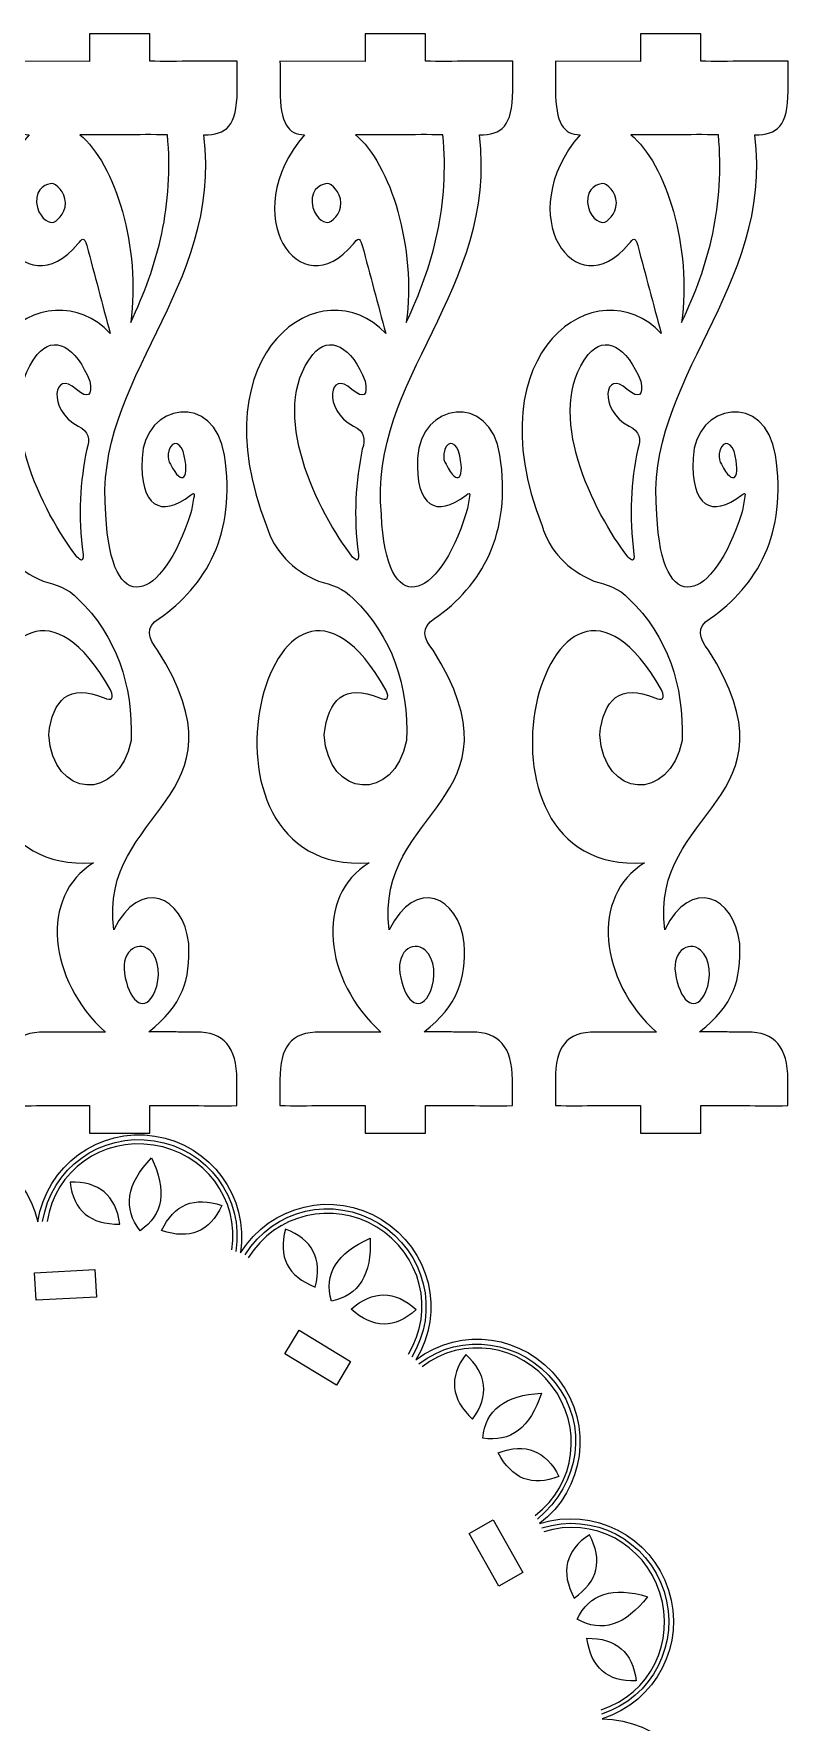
# Model space of a CAD drawing. Header units: millimetres. Extents: x -392 to 198, y -394 to 268.
# Drawn here: x 114.2 to 198.1, y -36.5 to 147.4 of the extents above; entities that cross this region are included whole.
import ezdxf

# ---------------------------------------------------------------- set-up
doc = ezdxf.new("R2010")
doc.units = ezdxf.units.MM
doc.header["$MEASUREMENT"] = 0
doc.layers.add('layer 1', color=7, linetype='Continuous')

msp = doc.modelspace()

# ---------------------------------------------------------------- linework, layer by layer
at = {"layer": 'layer 1', "color": 242, "lineweight": 9}
for points, knots in [([(113.6674, 136.4404), (111.8867, 136.4404), (110.991, 137.7312), (110.9956, 141.2983), (110.9956, 141.2983), (110.997, 142.3454), (110.9976, 143.3934), (110.9943, 144.4441), (110.9943, 144.4441), (110.9943, 144.4441), (120.2599, 144.4323), (120.2599, 144.4323), (120.2599, 144.4323), (120.2599, 144.4323), (120.2599, 147.4439), (120.2599, 147.4439), (120.2599, 147.4439), (120.2599, 147.4439), (126.8337, 147.4439), (126.8337, 147.4439), (126.8337, 147.4439), (126.8337, 147.4439), (126.8337, 144.4441), (126.8337, 144.4441), (126.8337, 144.4441), (129.6691, 144.4309), (133.505, 144.4573), (136.3404, 144.4441), (136.3404, 144.4441), (136.338, 143.3692), (136.3412, 142.2942), (136.3335, 141.2194), (136.3335, 141.2194), (136.3061, 137.3769), (135.1503, 136.4404), (132.7172, 136.4404), (132.7172, 136.4404), (134.7582, 119.5528), (120.5596, 109.8905), (122.0368, 95.0725), (122.0368, 95.0725), (122.5285, 83.5843), (128.2133, 85.4689), (131.2849, 95.2842), (131.2849, 95.2842), (131.4666, 95.8651), (131.5151, 96.466), (131.6302, 97.0569), (131.6302, 97.0569), (131.7138, 97.4597), (131.5695, 97.4741), (131.2505, 97.1892), (131.2505, 97.1892), (127.9888, 94.6531), (125.7388, 95.986), (125.9709, 101.2108), (125.9709, 101.2108), (126.2414, 107.3045), (133.8841, 108.4249), (134.9429, 101.5549), (134.9429, 101.5549), (136.2726, 92.9275), (132.9276, 87.3344), (127.8343, 83.7485), (127.8343, 83.7485), (126.2796, 82.807), (126.6378, 81.6034), (127.6617, 80.3089), (127.6617, 80.3089), (138.083, 63.8076), (121.1742, 63.0756), (122.8995, 49.8551), (122.8995, 49.8551), (125.7527, 55.6416), (130.4432, 53.5585), (131.0652, 48.3735), (131.0652, 48.3735), (131.2292, 44.3898), (130.4008, 41.6425), (126.6956, 38.7426), (126.6956, 38.7426), (129.8933, 38.7514), (128.6809, 38.7072), (131.8786, 38.716), (131.8786, 38.716), (134.8264, 38.716), (136.3061, 37.0964), (136.3036, 33.4992), (136.3036, 33.4992), (136.3037, 31.9769), (136.2994, 32.2349), (136.3061, 30.6993), (136.3061, 30.6993), (133.1429, 30.6816), (129.9969, 30.717), (126.8337, 30.6993), (126.8337, 30.6993), (126.828, 28.5252), (126.8395, 29.873), (126.8337, 27.6989), (126.8337, 27.6989), (124.6482, 27.6812), (122.4453, 27.7166), (120.2599, 27.6989), (120.2599, 27.6989), (120.2599, 29.8685), (120.2599, 28.5297), (120.2599, 30.6993), (120.2599, 30.6993), (117.1771, 30.7081), (114.0769, 30.6905), (110.9943, 30.6993), (110.9943, 30.6993), (110.9902, 31.644), (110.9913, 32.5773), (110.9919, 33.5072), (110.9919, 33.5072), (110.9943, 37.0637), (112.1032, 38.716), (115.3999, 38.716), (115.3999, 38.716), (119.0693, 38.7116), (118.3157, 38.7073), (121.985, 38.7029), (121.985, 38.7029), (115.7251, 44.3564), (114.7806, 53.5587), (120.6907, 57.1309), (120.6907, 57.1309), (99.2743, 55.7636), (110.0276, 98.167), (122.5369, 75.9824), (122.5369, 75.9824), (122.9842, 74.9738), (122.6249, 74.8123), (121.8295, 75.1093), (121.8295, 75.1093), (117.9888, 76.699), (116.244, 74.944), (115.808, 71.1007), (115.808, 71.1007), (116.2346, 64.1176), (123.4216, 63.6903), (124.7801, 70.4657), (124.7801, 70.4657), (124.9841, 76.5514), (123.2031, 81.8075), (118.9902, 85.9174), (118.9902, 85.9174), (117.9025, 87.0666), (116.6022, 87.4271), (115.1867, 87.8224), (115.1867, 87.8224), (112.2991, 89.0655), (110.3905, 91.0593), (109.5273, 93.8548), (109.5273, 93.8548), (102.0274, 113.0105), (115.6784, 122.1127), (122.5024, 114.81), (122.5024, 114.81), (121.6512, 118.0026), (120.8, 121.1953), (119.9488, 124.3879), (119.9488, 124.3879), (119.6532, 125.3895), (119.4774, 125.1438), (118.9827, 124.5467), (118.9827, 124.5467), (113.1392, 117.4953), (106.1558, 127.733), (113.6674, 136.4404)], [0, 0, 0, 0, 0.02272727, 0.02272727, 0.02272727, 0.02272727, 0.04545455, 0.04545455, 0.04545455, 0.04545455, 0.06818182, 0.06818182, 0.06818182, 0.06818182, 0.09090909, 0.09090909, 0.09090909, 0.09090909, 0.11363636, 0.11363636, 0.11363636, 0.11363636, 0.13636364, 0.13636364, 0.13636364, 0.13636364, 0.15909091, 0.15909091, 0.15909091, 0.15909091, 0.18181818, 0.18181818, 0.18181818, 0.18181818, 0.20454545, 0.20454545, 0.20454545, 0.20454545, 0.22727273, 0.22727273, 0.22727273, 0.22727273, 0.25, 0.25, 0.25, 0.25, 0.27272727, 0.27272727, 0.27272727, 0.27272727, 0.29545455, 0.29545455, 0.29545455, 0.29545455, 0.31818182, 0.31818182, 0.31818182, 0.31818182, 0.34090909, 0.34090909, 0.34090909, 0.34090909, 0.36363636, 0.36363636, 0.36363636, 0.36363636, 0.38636364, 0.38636364, 0.38636364, 0.38636364, 0.40909091, 0.40909091, 0.40909091, 0.40909091, 0.43181818, 0.43181818, 0.43181818, 0.43181818, 0.45454545, 0.45454545, 0.45454545, 0.45454545, 0.47727273, 0.47727273, 0.47727273, 0.47727273, 0.5, 0.5, 0.5, 0.5, 0.52272727, 0.52272727, 0.52272727, 0.52272727, 0.54545455, 0.54545455, 0.54545455, 0.54545455, 0.56818182, 0.56818182, 0.56818182, 0.56818182, 0.59090909, 0.59090909, 0.59090909, 0.59090909, 0.61363636, 0.61363636, 0.61363636, 0.61363636, 0.63636364, 0.63636364, 0.63636364, 0.63636364, 0.65909091, 0.65909091, 0.65909091, 0.65909091, 0.68181818, 0.68181818, 0.68181818, 0.68181818, 0.70454545, 0.70454545, 0.70454545, 0.70454545, 0.72727273, 0.72727273, 0.72727273, 0.72727273, 0.75, 0.75, 0.75, 0.75, 0.77272727, 0.77272727, 0.77272727, 0.77272727, 0.79545455, 0.79545455, 0.79545455, 0.79545455, 0.81818182, 0.81818182, 0.81818182, 0.81818182, 0.84090909, 0.84090909, 0.84090909, 0.84090909, 0.86363636, 0.86363636, 0.86363636, 0.86363636, 0.88636364, 0.88636364, 0.88636364, 0.88636364, 0.90909091, 0.90909091, 0.90909091, 0.90909091, 0.93181818, 0.93181818, 0.93181818, 0.93181818, 0.95454545, 0.95454545, 0.95454545, 0.95454545, 1, 1, 1, 1]), ([(143.6674, 136.4404), (141.8867, 136.4404), (140.991, 137.7312), (140.9956, 141.2983), (140.9956, 141.2983), (140.997, 142.3454), (140.9976, 143.3934), (140.9943, 144.4441), (140.9943, 144.4441), (140.9943, 144.4441), (150.2599, 144.4323), (150.2599, 144.4323), (150.2599, 144.4323), (150.2599, 144.4323), (150.2599, 147.4439), (150.2599, 147.4439), (150.2599, 147.4439), (150.2599, 147.4439), (156.8337, 147.4439), (156.8337, 147.4439), (156.8337, 147.4439), (156.8337, 147.4439), (156.8337, 144.4441), (156.8337, 144.4441), (156.8337, 144.4441), (159.6691, 144.4309), (163.505, 144.4573), (166.3404, 144.4441), (166.3404, 144.4441), (166.338, 143.3692), (166.3412, 142.2942), (166.3335, 141.2194), (166.3335, 141.2194), (166.3061, 137.3769), (165.1503, 136.4404), (162.7172, 136.4404), (162.7172, 136.4404), (164.7582, 119.5528), (150.5596, 109.8905), (152.0368, 95.0725), (152.0368, 95.0725), (152.5285, 83.5843), (158.2133, 85.4689), (161.2849, 95.2842), (161.2849, 95.2842), (161.4666, 95.8651), (161.5151, 96.466), (161.6302, 97.0569), (161.6302, 97.0569), (161.7138, 97.4597), (161.5695, 97.4741), (161.2505, 97.1892), (161.2505, 97.1892), (157.9888, 94.6531), (155.7388, 95.986), (155.9709, 101.2108), (155.9709, 101.2108), (156.2414, 107.3045), (163.8841, 108.4249), (164.9429, 101.5549), (164.9429, 101.5549), (166.2726, 92.9275), (162.9276, 87.3344), (157.8343, 83.7485), (157.8343, 83.7485), (156.2796, 82.807), (156.6378, 81.6034), (157.6617, 80.3089), (157.6617, 80.3089), (168.083, 63.8076), (151.1742, 63.0756), (152.8995, 49.8551), (152.8995, 49.8551), (155.7527, 55.6416), (160.4432, 53.5585), (161.0652, 48.3735), (161.0652, 48.3735), (161.2292, 44.3898), (160.4008, 41.6425), (156.6956, 38.7426), (156.6956, 38.7426), (159.8933, 38.7514), (158.6809, 38.7072), (161.8786, 38.716), (161.8786, 38.716), (164.8264, 38.716), (166.3061, 37.0964), (166.3036, 33.4992), (166.3036, 33.4992), (166.3037, 31.9769), (166.2994, 32.2349), (166.3061, 30.6993), (166.3061, 30.6993), (163.1429, 30.6816), (159.9969, 30.717), (156.8337, 30.6993), (156.8337, 30.6993), (156.828, 28.5252), (156.8395, 29.873), (156.8337, 27.6989), (156.8337, 27.6989), (154.6482, 27.6812), (152.4453, 27.7166), (150.2599, 27.6989), (150.2599, 27.6989), (150.2599, 29.8685), (150.2599, 28.5297), (150.2599, 30.6993), (150.2599, 30.6993), (147.1771, 30.7081), (144.0769, 30.6905), (140.9943, 30.6993), (140.9943, 30.6993), (140.9902, 31.644), (140.9913, 32.5773), (140.9919, 33.5072), (140.9919, 33.5072), (140.9943, 37.0637), (142.1032, 38.716), (145.3999, 38.716), (145.3999, 38.716), (149.0693, 38.7116), (148.3157, 38.7073), (151.985, 38.7029), (151.985, 38.7029), (145.7251, 44.3564), (144.7806, 53.5587), (150.6907, 57.1309), (150.6907, 57.1309), (129.2743, 55.7636), (140.0276, 98.167), (152.5369, 75.9824), (152.5369, 75.9824), (152.9842, 74.9738), (152.6249, 74.8123), (151.8295, 75.1093), (151.8295, 75.1093), (147.9888, 76.699), (146.244, 74.944), (145.808, 71.1007), (145.808, 71.1007), (146.2346, 64.1176), (153.4216, 63.6903), (154.7801, 70.4657), (154.7801, 70.4657), (154.9841, 76.5514), (153.2031, 81.8075), (148.9902, 85.9174), (148.9902, 85.9174), (147.9025, 87.0666), (146.6022, 87.4271), (145.1867, 87.8224), (145.1867, 87.8224), (142.2991, 89.0655), (140.3905, 91.0593), (139.5273, 93.8548), (139.5273, 93.8548), (132.0274, 113.0105), (145.6784, 122.1127), (152.5024, 114.81), (152.5024, 114.81), (151.6512, 118.0026), (150.8, 121.1953), (149.9488, 124.3879), (149.9488, 124.3879), (149.6532, 125.3895), (149.4774, 125.1438), (148.9827, 124.5467), (148.9827, 124.5467), (143.1392, 117.4953), (136.1558, 127.733), (143.6674, 136.4404)], [0, 0, 0, 0, 0.02272727, 0.02272727, 0.02272727, 0.02272727, 0.04545455, 0.04545455, 0.04545455, 0.04545455, 0.06818182, 0.06818182, 0.06818182, 0.06818182, 0.09090909, 0.09090909, 0.09090909, 0.09090909, 0.11363636, 0.11363636, 0.11363636, 0.11363636, 0.13636364, 0.13636364, 0.13636364, 0.13636364, 0.15909091, 0.15909091, 0.15909091, 0.15909091, 0.18181818, 0.18181818, 0.18181818, 0.18181818, 0.20454545, 0.20454545, 0.20454545, 0.20454545, 0.22727273, 0.22727273, 0.22727273, 0.22727273, 0.25, 0.25, 0.25, 0.25, 0.27272727, 0.27272727, 0.27272727, 0.27272727, 0.29545455, 0.29545455, 0.29545455, 0.29545455, 0.31818182, 0.31818182, 0.31818182, 0.31818182, 0.34090909, 0.34090909, 0.34090909, 0.34090909, 0.36363636, 0.36363636, 0.36363636, 0.36363636, 0.38636364, 0.38636364, 0.38636364, 0.38636364, 0.40909091, 0.40909091, 0.40909091, 0.40909091, 0.43181818, 0.43181818, 0.43181818, 0.43181818, 0.45454545, 0.45454545, 0.45454545, 0.45454545, 0.47727273, 0.47727273, 0.47727273, 0.47727273, 0.5, 0.5, 0.5, 0.5, 0.52272727, 0.52272727, 0.52272727, 0.52272727, 0.54545455, 0.54545455, 0.54545455, 0.54545455, 0.56818182, 0.56818182, 0.56818182, 0.56818182, 0.59090909, 0.59090909, 0.59090909, 0.59090909, 0.61363636, 0.61363636, 0.61363636, 0.61363636, 0.63636364, 0.63636364, 0.63636364, 0.63636364, 0.65909091, 0.65909091, 0.65909091, 0.65909091, 0.68181818, 0.68181818, 0.68181818, 0.68181818, 0.70454545, 0.70454545, 0.70454545, 0.70454545, 0.72727273, 0.72727273, 0.72727273, 0.72727273, 0.75, 0.75, 0.75, 0.75, 0.77272727, 0.77272727, 0.77272727, 0.77272727, 0.79545455, 0.79545455, 0.79545455, 0.79545455, 0.81818182, 0.81818182, 0.81818182, 0.81818182, 0.84090909, 0.84090909, 0.84090909, 0.84090909, 0.86363636, 0.86363636, 0.86363636, 0.86363636, 0.88636364, 0.88636364, 0.88636364, 0.88636364, 0.90909091, 0.90909091, 0.90909091, 0.90909091, 0.93181818, 0.93181818, 0.93181818, 0.93181818, 0.95454545, 0.95454545, 0.95454545, 0.95454545, 1, 1, 1, 1]), ([(173.6674, 136.4404), (171.8867, 136.4404), (170.991, 137.7312), (170.9956, 141.2983), (170.9956, 141.2983), (170.997, 142.3454), (170.9976, 143.3934), (170.9943, 144.4441), (170.9943, 144.4441), (170.9943, 144.4441), (180.2599, 144.4323), (180.2599, 144.4323), (180.2599, 144.4323), (180.2599, 144.4323), (180.2599, 147.4439), (180.2599, 147.4439), (180.2599, 147.4439), (180.2599, 147.4439), (186.8337, 147.4439), (186.8337, 147.4439), (186.8337, 147.4439), (186.8337, 147.4439), (186.8337, 144.4441), (186.8337, 144.4441), (186.8337, 144.4441), (189.6691, 144.4309), (193.505, 144.4573), (196.3404, 144.4441), (196.3404, 144.4441), (196.338, 143.3692), (196.3412, 142.2942), (196.3335, 141.2194), (196.3335, 141.2194), (196.3061, 137.3769), (195.1503, 136.4404), (192.7172, 136.4404), (192.7172, 136.4404), (194.7582, 119.5528), (180.5596, 109.8905), (182.0368, 95.0725), (182.0368, 95.0725), (182.5285, 83.5843), (188.2133, 85.4689), (191.2849, 95.2842), (191.2849, 95.2842), (191.4666, 95.8651), (191.5151, 96.466), (191.6302, 97.0569), (191.6302, 97.0569), (191.7138, 97.4597), (191.5695, 97.4741), (191.2505, 97.1892), (191.2505, 97.1892), (187.9888, 94.6531), (185.7388, 95.986), (185.9709, 101.2108), (185.9709, 101.2108), (186.2414, 107.3045), (193.8841, 108.4249), (194.9429, 101.5549), (194.9429, 101.5549), (196.2726, 92.9275), (192.9276, 87.3344), (187.8343, 83.7485), (187.8343, 83.7485), (186.2796, 82.807), (186.6378, 81.6034), (187.6617, 80.3089), (187.6617, 80.3089), (198.083, 63.8076), (181.1742, 63.0756), (182.8995, 49.8551), (182.8995, 49.8551), (185.7527, 55.6416), (190.4432, 53.5585), (191.0652, 48.3735), (191.0652, 48.3735), (191.2292, 44.3898), (190.4008, 41.6425), (186.6956, 38.7426), (186.6956, 38.7426), (189.8933, 38.7514), (188.6809, 38.7072), (191.8786, 38.716), (191.8786, 38.716), (194.8264, 38.716), (196.3061, 37.0964), (196.3036, 33.4992), (196.3036, 33.4992), (196.3037, 31.9769), (196.2994, 32.2349), (196.3061, 30.6993), (196.3061, 30.6993), (193.1429, 30.6816), (189.9969, 30.717), (186.8337, 30.6993), (186.8337, 30.6993), (186.828, 28.5252), (186.8395, 29.873), (186.8337, 27.6989), (186.8337, 27.6989), (184.6482, 27.6812), (182.4453, 27.7166), (180.2599, 27.6989), (180.2599, 27.6989), (180.2599, 29.8685), (180.2599, 28.5297), (180.2599, 30.6993), (180.2599, 30.6993), (177.1771, 30.7081), (174.0769, 30.6905), (170.9943, 30.6993), (170.9943, 30.6993), (170.9902, 31.644), (170.9913, 32.5773), (170.9919, 33.5072), (170.9919, 33.5072), (170.9943, 37.0637), (172.1032, 38.716), (175.3999, 38.716), (175.3999, 38.716), (179.0693, 38.7116), (178.3157, 38.7073), (181.985, 38.7029), (181.985, 38.7029), (175.7251, 44.3564), (174.7806, 53.5587), (180.6907, 57.1309), (180.6907, 57.1309), (159.2743, 55.7636), (170.0276, 98.167), (182.5369, 75.9824), (182.5369, 75.9824), (182.9842, 74.9738), (182.6249, 74.8123), (181.8295, 75.1093), (181.8295, 75.1093), (177.9888, 76.699), (176.244, 74.944), (175.808, 71.1007), (175.808, 71.1007), (176.2346, 64.1176), (183.4216, 63.6903), (184.7801, 70.4657), (184.7801, 70.4657), (184.9841, 76.5514), (183.2031, 81.8075), (178.9902, 85.9174), (178.9902, 85.9174), (177.9025, 87.0666), (176.6022, 87.4271), (175.1867, 87.8224), (175.1867, 87.8224), (172.2991, 89.0655), (170.3905, 91.0593), (169.5273, 93.8548), (169.5273, 93.8548), (162.0274, 113.0105), (175.6784, 122.1127), (182.5024, 114.81), (182.5024, 114.81), (181.6512, 118.0026), (180.8, 121.1953), (179.9488, 124.3879), (179.9488, 124.3879), (179.6532, 125.3895), (179.4774, 125.1438), (178.9827, 124.5467), (178.9827, 124.5467), (173.1392, 117.4953), (166.1558, 127.733), (173.6674, 136.4404)], [0, 0, 0, 0, 0.02272727, 0.02272727, 0.02272727, 0.02272727, 0.04545455, 0.04545455, 0.04545455, 0.04545455, 0.06818182, 0.06818182, 0.06818182, 0.06818182, 0.09090909, 0.09090909, 0.09090909, 0.09090909, 0.11363636, 0.11363636, 0.11363636, 0.11363636, 0.13636364, 0.13636364, 0.13636364, 0.13636364, 0.15909091, 0.15909091, 0.15909091, 0.15909091, 0.18181818, 0.18181818, 0.18181818, 0.18181818, 0.20454545, 0.20454545, 0.20454545, 0.20454545, 0.22727273, 0.22727273, 0.22727273, 0.22727273, 0.25, 0.25, 0.25, 0.25, 0.27272727, 0.27272727, 0.27272727, 0.27272727, 0.29545455, 0.29545455, 0.29545455, 0.29545455, 0.31818182, 0.31818182, 0.31818182, 0.31818182, 0.34090909, 0.34090909, 0.34090909, 0.34090909, 0.36363636, 0.36363636, 0.36363636, 0.36363636, 0.38636364, 0.38636364, 0.38636364, 0.38636364, 0.40909091, 0.40909091, 0.40909091, 0.40909091, 0.43181818, 0.43181818, 0.43181818, 0.43181818, 0.45454545, 0.45454545, 0.45454545, 0.45454545, 0.47727273, 0.47727273, 0.47727273, 0.47727273, 0.5, 0.5, 0.5, 0.5, 0.52272727, 0.52272727, 0.52272727, 0.52272727, 0.54545455, 0.54545455, 0.54545455, 0.54545455, 0.56818182, 0.56818182, 0.56818182, 0.56818182, 0.59090909, 0.59090909, 0.59090909, 0.59090909, 0.61363636, 0.61363636, 0.61363636, 0.61363636, 0.63636364, 0.63636364, 0.63636364, 0.63636364, 0.65909091, 0.65909091, 0.65909091, 0.65909091, 0.68181818, 0.68181818, 0.68181818, 0.68181818, 0.70454545, 0.70454545, 0.70454545, 0.70454545, 0.72727273, 0.72727273, 0.72727273, 0.72727273, 0.75, 0.75, 0.75, 0.75, 0.77272727, 0.77272727, 0.77272727, 0.77272727, 0.79545455, 0.79545455, 0.79545455, 0.79545455, 0.81818182, 0.81818182, 0.81818182, 0.81818182, 0.84090909, 0.84090909, 0.84090909, 0.84090909, 0.86363636, 0.86363636, 0.86363636, 0.86363636, 0.88636364, 0.88636364, 0.88636364, 0.88636364, 0.90909091, 0.90909091, 0.90909091, 0.90909091, 0.93181818, 0.93181818, 0.93181818, 0.93181818, 0.95454545, 0.95454545, 0.95454545, 0.95454545, 1, 1, 1, 1]), ([(119.2002, 136.4404), (122.375, 136.3875), (125.5578, 136.4933), (128.7326, 136.4404), (128.7326, 136.4404), (129.4629, 128.8578), (127.6866, 122.1841), (124.7354, 116.013), (124.7354, 116.013), (125.8591, 124.0349), (123.0451, 133.3395), (119.2002, 136.4404)], [0, 0, 0, 0, 0.25, 0.25, 0.25, 0.25, 0.5, 0.5, 0.5, 0.5, 1, 1, 1, 1]), ([(149.2002, 136.4404), (152.375, 136.3875), (155.5578, 136.4933), (158.7326, 136.4404), (158.7326, 136.4404), (159.4629, 128.8578), (157.6866, 122.1841), (154.7354, 116.013), (154.7354, 116.013), (155.8591, 124.0349), (153.0451, 133.3395), (149.2002, 136.4404)], [0, 0, 0, 0, 0.25, 0.25, 0.25, 0.25, 0.5, 0.5, 0.5, 0.5, 1, 1, 1, 1]), ([(179.2002, 136.4404), (182.375, 136.3875), (185.5578, 136.4933), (188.7326, 136.4404), (188.7326, 136.4404), (189.4629, 128.8578), (187.6866, 122.1841), (184.7354, 116.013), (184.7354, 116.013), (185.8591, 124.0349), (183.0451, 133.3395), (179.2002, 136.4404)], [0, 0, 0, 0, 0.25, 0.25, 0.25, 0.25, 0.5, 0.5, 0.5, 0.5, 1, 1, 1, 1]), ([(116.1517, 131.1341), (116.5757, 131.1341), (117.6269, 130.2449), (117.6269, 129.0174), (117.6269, 129.0174), (117.6269, 127.7899), (116.5931, 126.8874), (116.169, 126.8874), (116.169, 126.8874), (115.745, 126.8874), (114.6247, 127.4591), (114.4867, 129.0703), (114.4867, 129.0703), (114.3487, 130.6815), (115.7277, 131.1341), (116.1517, 131.1341)], [0, 0, 0, 0, 0.2, 0.2, 0.2, 0.2, 0.4, 0.4, 0.4, 0.4, 0.6, 0.6, 0.6, 0.6, 1, 1, 1, 1]), ([(146.1517, 131.1341), (146.5757, 131.1341), (147.6269, 130.2449), (147.6269, 129.0174), (147.6269, 129.0174), (147.6269, 127.7899), (146.5931, 126.8874), (146.169, 126.8874), (146.169, 126.8874), (145.745, 126.8874), (144.6247, 127.4591), (144.4867, 129.0703), (144.4867, 129.0703), (144.3487, 130.6815), (145.7277, 131.1341), (146.1517, 131.1341)], [0, 0, 0, 0, 0.2, 0.2, 0.2, 0.2, 0.4, 0.4, 0.4, 0.4, 0.6, 0.6, 0.6, 0.6, 1, 1, 1, 1]), ([(176.1517, 131.1341), (176.5757, 131.1341), (177.6269, 130.2449), (177.6269, 129.0174), (177.6269, 129.0174), (177.6269, 127.7899), (176.5931, 126.8874), (176.169, 126.8874), (176.169, 126.8874), (175.745, 126.8874), (174.6247, 127.4591), (174.4867, 129.0703), (174.4867, 129.0703), (174.3487, 130.6815), (175.7277, 131.1341), (176.1517, 131.1341)], [0, 0, 0, 0, 0.2, 0.2, 0.2, 0.2, 0.4, 0.4, 0.4, 0.4, 0.6, 0.6, 0.6, 0.6, 1, 1, 1, 1]), ([(118.8173, 108.7103), (120.1451, 107.6072), (120.5546, 108.058), (120.2839, 109.6098), (120.2839, 109.6098), (118.7995, 113.332), (116.3779, 114.7632), (114.5556, 112.4938), (114.5556, 112.4938), (109.6055, 106.3293), (115.1574, 95.2438), (118.9035, 90.4539), (118.9035, 90.4539), (119.2616, 90.0379), (119.5985, 89.8938), (119.5419, 90.7317), (119.5419, 90.7317), (118.9726, 94.9465), (119.2369, 98.7048), (119.9561, 102.2144), (119.9561, 102.2144), (120.3351, 103.2786), (120.1927, 104.1666), (119.0072, 104.7015), (119.0072, 104.7015), (115.6037, 106.4942), (116.3421, 111.0449), (118.8173, 108.7103)], [0, 0, 0, 0, 0.125, 0.125, 0.125, 0.125, 0.25, 0.25, 0.25, 0.25, 0.375, 0.375, 0.375, 0.375, 0.5, 0.5, 0.5, 0.5, 0.625, 0.625, 0.625, 0.625, 0.75, 0.75, 0.75, 0.75, 1, 1, 1, 1]), ([(148.8173, 108.7103), (150.1451, 107.6072), (150.5546, 108.058), (150.2839, 109.6098), (150.2839, 109.6098), (148.7995, 113.332), (146.3779, 114.7632), (144.5556, 112.4938), (144.5556, 112.4938), (139.6055, 106.3293), (145.1574, 95.2438), (148.9035, 90.4539), (148.9035, 90.4539), (149.2616, 90.0379), (149.5985, 89.8938), (149.5419, 90.7317), (149.5419, 90.7317), (148.9726, 94.9465), (149.2369, 98.7048), (149.9561, 102.2144), (149.9561, 102.2144), (150.3351, 103.2786), (150.1927, 104.1666), (149.0072, 104.7015), (149.0072, 104.7015), (145.6037, 106.4942), (146.3421, 111.0449), (148.8173, 108.7103)], [0, 0, 0, 0, 0.125, 0.125, 0.125, 0.125, 0.25, 0.25, 0.25, 0.25, 0.375, 0.375, 0.375, 0.375, 0.5, 0.5, 0.5, 0.5, 0.625, 0.625, 0.625, 0.625, 0.75, 0.75, 0.75, 0.75, 1, 1, 1, 1]), ([(178.8173, 108.7103), (180.1451, 107.6072), (180.5546, 108.058), (180.2839, 109.6098), (180.2839, 109.6098), (178.7995, 113.332), (176.3779, 114.7632), (174.5556, 112.4938), (174.5556, 112.4938), (169.6055, 106.3293), (175.1574, 95.2438), (178.9035, 90.4539), (178.9035, 90.4539), (179.2616, 90.0379), (179.5985, 89.8938), (179.5419, 90.7317), (179.5419, 90.7317), (178.9726, 94.9465), (179.2369, 98.7048), (179.9561, 102.2144), (179.9561, 102.2144), (180.3351, 103.2786), (180.1927, 104.1666), (179.0072, 104.7015), (179.0072, 104.7015), (175.6037, 106.4942), (176.3421, 111.0449), (178.8173, 108.7103)], [0, 0, 0, 0, 0.125, 0.125, 0.125, 0.125, 0.25, 0.25, 0.25, 0.25, 0.375, 0.375, 0.375, 0.375, 0.5, 0.5, 0.5, 0.5, 0.625, 0.625, 0.625, 0.625, 0.75, 0.75, 0.75, 0.75, 1, 1, 1, 1]), ([(128.8237, 101.6779), (129.0398, 103.1426), (129.9678, 103.1415), (130.4457, 101.9954), (130.4457, 101.9954), (131.2416, 99.0065), (130.3254, 98.0101), (129.074, 100.5534), (129.074, 100.5534), (128.8506, 100.8417), (128.7939, 101.2483), (128.8237, 101.6779)], [0, 0, 0, 0, 0.25, 0.25, 0.25, 0.25, 0.5, 0.5, 0.5, 0.5, 1, 1, 1, 1]), ([(158.8237, 101.6779), (159.0398, 103.1426), (159.9678, 103.1415), (160.4457, 101.9954), (160.4457, 101.9954), (161.2416, 99.0065), (160.3254, 98.0101), (159.074, 100.5534), (159.074, 100.5534), (158.8506, 100.8417), (158.7939, 101.2483), (158.8237, 101.6779)], [0, 0, 0, 0, 0.25, 0.25, 0.25, 0.25, 0.5, 0.5, 0.5, 0.5, 1, 1, 1, 1]), ([(188.8237, 101.6779), (189.0398, 103.1426), (189.9678, 103.1415), (190.4457, 101.9954), (190.4457, 101.9954), (191.2416, 99.0065), (190.3254, 98.0101), (189.074, 100.5534), (189.074, 100.5534), (188.8506, 100.8417), (188.7939, 101.2483), (188.8237, 101.6779)], [0, 0, 0, 0, 0.25, 0.25, 0.25, 0.25, 0.5, 0.5, 0.5, 0.5, 1, 1, 1, 1]), ([(124.1478, 44.6273), (123.4559, 47.3627), (125.4202, 48.8041), (126.8036, 47.6435), (126.8036, 47.6435), (127.8865, 46.7349), (127.9978, 44.575), (127.382, 43.1456), (127.382, 43.1456), (126.345, 40.7203), (124.6874, 41.8751), (124.1478, 44.6273)], [0, 0, 0, 0, 0.25, 0.25, 0.25, 0.25, 0.5, 0.5, 0.5, 0.5, 1, 1, 1, 1]), ([(154.1478, 44.6273), (153.4559, 47.3627), (155.4202, 48.8041), (156.8036, 47.6435), (156.8036, 47.6435), (157.8865, 46.7349), (157.9978, 44.575), (157.382, 43.1456), (157.382, 43.1456), (156.345, 40.7203), (154.6874, 41.8751), (154.1478, 44.6273)], [0, 0, 0, 0, 0.25, 0.25, 0.25, 0.25, 0.5, 0.5, 0.5, 0.5, 1, 1, 1, 1]), ([(184.1478, 44.6273), (183.4559, 47.3627), (185.4202, 48.8041), (186.8036, 47.6435), (186.8036, 47.6435), (187.8865, 46.7349), (187.9978, 44.575), (187.382, 43.1456), (187.382, 43.1456), (186.345, 40.7203), (184.6874, 41.8751), (184.1478, 44.6273)], [0, 0, 0, 0, 0.25, 0.25, 0.25, 0.25, 0.5, 0.5, 0.5, 0.5, 1, 1, 1, 1]), ([(114.4326, 9.503), (114.4326, 9.503), (120.9969, 9.8556), (120.9969, 9.8556), (120.9969, 9.8556), (120.9969, 9.8556), (120.836, 12.8515), (120.836, 12.8515), (120.836, 12.8515), (120.836, 12.8515), (114.2717, 12.4989), (114.2717, 12.4989), (114.2717, 12.4989), (114.2717, 12.4989), (114.4326, 9.503), (114.4326, 9.503)], [0, 0, 0, 0, 0.2, 0.2, 0.2, 0.2, 0.4, 0.4, 0.4, 0.4, 0.6, 0.6, 0.6, 0.6, 1, 1, 1, 1]), ([(141.5126, 3.6717), (141.5126, 3.6717), (147.1316, 0.2599), (147.1316, 0.2599), (147.1316, 0.2599), (147.1316, 0.2599), (148.6887, 2.8244), (148.6887, 2.8244), (148.6887, 2.8244), (148.6887, 2.8244), (143.0697, 6.2362), (143.0697, 6.2362), (143.0697, 6.2362), (143.0697, 6.2362), (141.5126, 3.6717), (141.5126, 3.6717)], [0, 0, 0, 0, 0.2, 0.2, 0.2, 0.2, 0.4, 0.4, 0.4, 0.4, 0.6, 0.6, 0.6, 0.6, 1, 1, 1, 1]), ([(161.6031, -15.9008), (161.6031, -15.9008), (164.838, -21.6235), (164.838, -21.6235), (164.838, -21.6235), (164.838, -21.6235), (167.4498, -20.1471), (167.4498, -20.1471), (167.4498, -20.1471), (167.4498, -20.1471), (164.2149, -14.4244), (164.2149, -14.4244), (164.2149, -14.4244), (164.2149, -14.4244), (161.6031, -15.9008), (161.6031, -15.9008)], [0, 0, 0, 0, 0.2, 0.2, 0.2, 0.2, 0.4, 0.4, 0.4, 0.4, 0.6, 0.6, 0.6, 0.6, 1, 1, 1, 1])]:
    msp.add_open_spline(points, degree=3, knots=knots, dxfattribs=at)
at = {"layer": 'layer 1', "color": 250, "lineweight": 9}
for points, knots in [([(169.5684, -79.8458), (169.5684, -79.8458), (169.561, -79.8436), (169.561, -79.8436), (169.561, -79.8436), (175.4726, -81.6047), (181.6926, -78.24), (183.4539, -72.3282), (183.4539, -72.3282), (185.215, -66.4165), (181.8502, -60.1965), (175.9385, -58.4353), (175.9385, -58.4353), (182.1068, -58.4739), (187.1384, -53.5048), (187.177, -47.3364), (187.177, -47.3364), (187.2155, -41.1681), (182.2464, -36.1364), (176.078, -36.0979), (176.078, -36.0979), (181.9525, -34.2166), (185.1898, -27.9294), (183.3086, -22.0548), (183.3086, -22.0548), (181.4273, -16.1802), (175.1405, -12.9428), (169.2659, -14.8239), (169.2659, -14.8239), (174.1692, -11.0813), (175.1095, -4.0725), (171.3668, 0.8308), (171.3668, 0.8308), (167.6242, 5.734), (160.7005, 6.7462), (155.7973, 3.0035), (155.7973, 3.0035), (159.0333, 8.255), (157.3141, 15.0639), (152.0625, 18.3), (152.0625, 18.3), (146.8111, 21.5361), (139.9306, 19.9022), (136.6946, 14.6508), (136.6946, 14.6508), (137.6357, 20.747), (133.4566, 26.4518), (127.3603, 27.3929), (127.3603, 27.3929), (121.2641, 28.334), (115.5597, 24.1583), (114.6186, 18.0621), (114.6186, 18.0621), (113.2066, 24.0667), (107.2037, 27.7441), (101.1991, 26.332), (101.1991, 26.332), (95.1945, 24.9201), (91.4566, 18.9315), (92.8686, 12.9269), (92.8686, 12.9269), (89.637, 18.1811), (82.7727, 19.7968), (77.5185, 16.5652), (77.5185, 16.5652), (75.9767, 15.6169), (74.7158, 14.3173), (73.8562, 12.8623), (73.8562, 12.8623), (72.9651, 14.3267), (71.7647, 15.599), (70.1939, 16.5652), (70.1939, 16.5652), (64.9398, 19.7968), (58.0606, 18.1571), (54.829, 12.903), (54.829, 12.903), (56.2411, 18.9077), (52.5178, 24.9201), (46.5133, 26.332), (46.5133, 26.332), (40.5086, 27.7441), (34.5062, 24.0634), (33.0942, 18.0587), (33.0942, 18.0587), (32.1531, 24.1549), (26.4481, 28.334), (20.352, 27.3929), (20.352, 27.3929), (14.2557, 26.4518), (10.0767, 20.747), (11.0177, 14.6508), (11.0177, 14.6508), (7.7818, 19.9022), (0.9011, 21.536), (-4.3502, 18.3), (-4.3502, 18.3), (-9.6017, 15.0639), (-11.2355, 8.1835), (-7.9995, 2.9322), (-7.9995, 2.9322), (-12.9029, 6.6749), (-19.9119, 5.7339), (-23.6544, 0.8308), (-23.6544, 0.8308), (-27.3971, -4.0725), (-26.4564, -11.0814), (-21.5531, -14.8241), (-21.5531, -14.8241), (-27.4276, -12.9429), (-33.715, -16.1803), (-35.5963, -22.0548), (-35.5963, -22.0548), (-37.4774, -27.9294), (-34.2402, -34.2166), (-28.3656, -36.0979), (-28.3656, -36.0979), (-34.534, -36.1364), (-39.5032, -41.1682), (-39.4647, -47.3364), (-39.4647, -47.3364), (-39.426, -53.5048), (-34.3945, -58.474), (-28.2262, -58.4353), (-28.2262, -58.4353), (-34.1379, -60.1964), (-37.5025, -66.4166), (-35.7416, -72.3283), (-35.7416, -72.3283), (-33.9803, -78.24), (-27.7702, -81.6077), (-21.8586, -79.8465), (-21.8586, -79.8465), (-27.3032, -82.7457), (-29.3641, -89.5092), (-26.465, -94.9538), (-26.465, -94.9538), (-23.5656, -100.3983), (-16.8016, -102.4618), (-11.357, -99.5626), (-11.357, -99.5626), (-16.2047, -103.3769), (-17.0422, -110.3992), (-13.2279, -115.2468), (-13.2279, -115.2468), (-9.4136, -120.0943), (-2.3915, -120.9321), (2.4561, -117.1177), (2.4561, -117.1177), (-1.7628, -121.6176), (-1.5348, -128.6859), (2.9652, -132.9049), (2.9652, -132.9049), (7.4652, -137.1236), (14.5334, -136.8958), (18.7522, -132.3957), (18.7522, -132.3957), (15.0098, -137.299), (15.9512, -144.308), (20.8546, -148.0505), (20.8546, -148.0505), (25.758, -151.7927), (32.7666, -150.852), (36.5089, -145.9485), (36.5089, -145.9485), (32.9952, -151.0183), (34.2573, -157.9765), (39.3271, -161.4901), (39.3271, -161.4901), (44.3969, -165.0037), (51.3778, -163.7575), (54.8913, -158.6876), (54.8913, -158.6876), (51.2394, -163.9121), (52.5594, -171.0928), (57.784, -174.7448), (57.784, -174.7448), (63.0085, -178.3965), (70.2044, -177.1853), (73.8562, -171.9606), (73.8562, -171.9606), (77.508, -177.1851), (84.7038, -178.3965), (89.9284, -174.7446), (89.9284, -174.7446), (95.153, -171.0927), (96.4676, -163.9537), (92.8158, -158.729), (92.8158, -158.729), (96.3295, -163.7988), (103.3155, -165.0038), (108.3854, -161.49), (108.3854, -161.49), (113.4552, -157.9764), (114.7174, -151.0189), (111.2037, -145.949), (111.2037, -145.949), (111.2037, -145.949), (111.2037, -145.949), (111.2037, -145.949), (111.2037, -145.949), (114.946, -150.8525), (121.9543, -151.7928), (126.8578, -148.0504), (126.8578, -148.0504), (131.7613, -144.308), (132.7025, -137.299), (128.9601, -132.3957), (128.9601, -132.3957), (128.9601, -132.3957), (128.9601, -132.3957), (128.9601, -132.3957), (128.9601, -132.3957), (133.179, -136.8958), (140.2471, -137.1237), (144.7472, -132.9047), (144.7472, -132.9047), (149.2473, -128.6858), (149.4751, -121.6177), (145.2563, -117.1177), (145.2563, -117.1177), (150.1039, -120.932), (157.1259, -120.0944), (160.9403, -115.2467), (160.9403, -115.2467), (164.7547, -110.3989), (163.917, -103.3769), (159.0693, -99.5626), (159.0693, -99.5626), (164.5139, -102.4617), (171.278, -100.3983), (174.1773, -94.9537), (174.1773, -94.9537), (177.0765, -89.5091), (175.013, -82.745), (169.5684, -79.8458)], [0, 0, 0, 0, 0.01666667, 0.01666667, 0.01666667, 0.01666667, 0.03333333, 0.03333333, 0.03333333, 0.03333333, 0.05, 0.05, 0.05, 0.05, 0.06666667, 0.06666667, 0.06666667, 0.06666667, 0.08333333, 0.08333333, 0.08333333, 0.08333333, 0.1, 0.1, 0.1, 0.1, 0.11666667, 0.11666667, 0.11666667, 0.11666667, 0.13333333, 0.13333333, 0.13333333, 0.13333333, 0.15, 0.15, 0.15, 0.15, 0.16666667, 0.16666667, 0.16666667, 0.16666667, 0.18333333, 0.18333333, 0.18333333, 0.18333333, 0.2, 0.2, 0.2, 0.2, 0.21666667, 0.21666667, 0.21666667, 0.21666667, 0.23333333, 0.23333333, 0.23333333, 0.23333333, 0.25, 0.25, 0.25, 0.25, 0.26666667, 0.26666667, 0.26666667, 0.26666667, 0.28333333, 0.28333333, 0.28333333, 0.28333333, 0.3, 0.3, 0.3, 0.3, 0.31666667, 0.31666667, 0.31666667, 0.31666667, 0.33333333, 0.33333333, 0.33333333, 0.33333333, 0.35, 0.35, 0.35, 0.35, 0.36666667, 0.36666667, 0.36666667, 0.36666667, 0.38333333, 0.38333333, 0.38333333, 0.38333333, 0.4, 0.4, 0.4, 0.4, 0.41666667, 0.41666667, 0.41666667, 0.41666667, 0.43333333, 0.43333333, 0.43333333, 0.43333333, 0.45, 0.45, 0.45, 0.45, 0.46666667, 0.46666667, 0.46666667, 0.46666667, 0.48333333, 0.48333333, 0.48333333, 0.48333333, 0.5, 0.5, 0.5, 0.5, 0.51666667, 0.51666667, 0.51666667, 0.51666667, 0.53333333, 0.53333333, 0.53333333, 0.53333333, 0.55, 0.55, 0.55, 0.55, 0.56666667, 0.56666667, 0.56666667, 0.56666667, 0.58333333, 0.58333333, 0.58333333, 0.58333333, 0.6, 0.6, 0.6, 0.6, 0.61666667, 0.61666667, 0.61666667, 0.61666667, 0.63333333, 0.63333333, 0.63333333, 0.63333333, 0.65, 0.65, 0.65, 0.65, 0.66666667, 0.66666667, 0.66666667, 0.66666667, 0.68333333, 0.68333333, 0.68333333, 0.68333333, 0.7, 0.7, 0.7, 0.7, 0.71666667, 0.71666667, 0.71666667, 0.71666667, 0.73333333, 0.73333333, 0.73333333, 0.73333333, 0.75, 0.75, 0.75, 0.75, 0.76666667, 0.76666667, 0.76666667, 0.76666667, 0.78333333, 0.78333333, 0.78333333, 0.78333333, 0.8, 0.8, 0.8, 0.8, 0.81666667, 0.81666667, 0.81666667, 0.81666667, 0.83333333, 0.83333333, 0.83333333, 0.83333333, 0.85, 0.85, 0.85, 0.85, 0.86666667, 0.86666667, 0.86666667, 0.86666667, 0.88333333, 0.88333333, 0.88333333, 0.88333333, 0.9, 0.9, 0.9, 0.9, 0.91666667, 0.91666667, 0.91666667, 0.91666667, 0.93333333, 0.93333333, 0.93333333, 0.93333333, 0.95, 0.95, 0.95, 0.95, 0.96666667, 0.96666667, 0.96666667, 0.96666667, 1, 1, 1, 1]), ([(115.1482, 18.0812), (116.0454, 23.8937), (121.4686, 27.7763), (127.281, 26.879), (127.281, 26.879), (133.0935, 25.9818), (137.093, 20.6428), (136.1957, 14.8304)], [0, 0, 0, 0, 0.33333333, 0.33333333, 0.33333333, 0.33333333, 1, 1, 1, 1]), ([(135.7422, 14.9916), (136.5998, 20.5467), (132.7642, 25.5555), (127.2091, 26.4131), (127.2091, 26.4131), (121.654, 27.2706), (116.4866, 23.6525), (115.6291, 18.0974)], [0, 0, 0, 0, 0.33333333, 0.33333333, 0.33333333, 0.33333333, 1, 1, 1, 1]), ([(126.9947, 25.0237), (124.2795, 22.1377), (123.8704, 19.4881), (125.7676, 17.075), (125.7676, 17.075), (128.3041, 18.8037), (128.7131, 21.4533), (126.9947, 25.0237)], [0, 0, 0, 0, 0.33333333, 0.33333333, 0.33333333, 0.33333333, 1, 1, 1, 1]), ([(123.5562, 17.799), (120.3262, 17.7298), (118.5165, 19.2525), (118.1271, 22.3671), (118.1271, 22.3671), (121.2826, 22.4614), (123.0924, 20.9388), (123.5562, 17.799)], [0, 0, 0, 0, 0.33333333, 0.33333333, 0.33333333, 0.33333333, 1, 1, 1, 1]), ([(128.0943, 17.0985), (131.1532, 16.0585), (133.3377, 16.9645), (134.6483, 19.8167), (134.6483, 19.8167), (131.6681, 20.8582), (129.4834, 19.9522), (128.0943, 17.0985)], [0, 0, 0, 0, 0.33333333, 0.33333333, 0.33333333, 0.33333333, 1, 1, 1, 1]), ([(137.1896, 14.462), (140.2749, 19.469), (146.7828, 20.9428), (151.7898, 17.8574), (151.7898, 17.8574), (156.7968, 14.772), (158.4219, 8.3224), (155.3364, 3.3155)], [0, 0, 0, 0, 0.33333333, 0.33333333, 0.33333333, 0.33333333, 1, 1, 1, 1]), ([(154.978, 3.6352), (157.9268, 8.4205), (156.3277, 14.5072), (151.5424, 17.456), (151.5424, 17.456), (146.7572, 20.4047), (140.4875, 18.9159), (137.5387, 14.1307)], [0, 0, 0, 0, 0.33333333, 0.33333333, 0.33333333, 0.33333333, 1, 1, 1, 1]), ([(144.8294, 10.9382), (141.8262, 12.1297), (140.7505, 14.2359), (141.602, 17.2571), (141.602, 17.2571), (144.5462, 16.1179), (145.622, 14.0115), (144.8294, 10.9382)], [0, 0, 0, 0, 0.33333333, 0.33333333, 0.33333333, 0.33333333, 1, 1, 1, 1]), ([(150.805, 16.2591), (147.1818, 14.6549), (145.7753, 12.3726), (146.5855, 9.4119), (146.5855, 9.4119), (149.5945, 10.0191), (151.001, 12.3014), (150.805, 16.2591)], [0, 0, 0, 0, 0.33333333, 0.33333333, 0.33333333, 0.33333333, 1, 1, 1, 1]), ([(148.7386, 8.5294), (151.1529, 6.3825), (153.5179, 6.3684), (155.8337, 8.4872), (155.8337, 8.4872), (153.4926, 10.6049), (151.1275, 10.6191), (148.7386, 8.5294)], [0, 0, 0, 0, 0.33333333, 0.33333333, 0.33333333, 0.33333333, 1, 1, 1, 1]), ([(156.1259, 2.5932), (160.801, 6.1617), (167.3101, 5.129), (170.9535, 0.5153), (170.9535, 0.5153), (174.5968, -4.0984), (173.6838, -10.436), (169.0188, -14.3533)], [0, 0, 0, 0, 0.33333333, 0.33333333, 0.33333333, 0.33333333, 1, 1, 1, 1]), ([(168.7966, -13.933), (173.2647, -10.5225), (173.9891, -4.2388), (170.5787, 0.2292), (170.5787, 0.2292), (167.1682, 4.6972), (160.9434, 5.6755), (156.4755, 2.2651)], [0, 0, 0, 0, 0.33333333, 0.33333333, 0.33333333, 0.33333333, 1, 1, 1, 1]), ([(161.9756, -3.4494), (159.599, -1.2608), (159.3496, 1.0911), (161.2273, 3.6064), (161.2273, 3.6064), (163.5676, 1.4876), (163.817, -0.8644), (161.9756, -3.4494)], [0, 0, 0, 0, 0.33333333, 0.33333333, 0.33333333, 0.33333333, 1, 1, 1, 1]), ([(169.4612, -0.6238), (165.5038, -0.8227), (163.3726, -2.4494), (163.068, -5.5038), (163.068, -5.5038), (166.0947, -6.0155), (168.2257, -4.3888), (169.4612, -0.6238)], [0, 0, 0, 0, 0.33333333, 0.33333333, 0.33333333, 0.33333333, 1, 1, 1, 1]), ([(164.7617, -7.0994), (166.2461, -9.9689), (168.449, -10.8298), (171.3703, -9.6818), (171.3703, -9.6818), (169.9436, -6.8656), (167.7408, -6.0048), (164.7617, -7.0994)], [0, 0, 0, 0, 0.33333333, 0.33333333, 0.33333333, 0.33333333, 1, 1, 1, 1]), ([(169.5047, -15.2938), (175.1057, -13.5002), (181.0197, -16.6122), (182.8134, -22.2133), (182.8134, -22.2133), (184.607, -27.8144), (181.5957, -33.7847), (175.9946, -35.5783)], [0, 0, 0, 0, 0.33333333, 0.33333333, 0.33333333, 0.33333333, 1, 1, 1, 1]), ([(175.9672, -35.0902), (181.3203, -33.376), (184.0786, -27.7102), (182.3644, -22.3571), (182.3644, -22.3571), (180.6501, -17.004), (175.0719, -14.0071), (169.7188, -15.7213)], [0, 0, 0, 0, 0.33333333, 0.33333333, 0.33333333, 0.33333333, 1, 1, 1, 1]), ([(173.0258, -22.9368), (171.521, -20.078), (172.0749, -17.7786), (174.6876, -16.0389), (174.6876, -16.0389), (176.1815, -18.8199), (175.6276, -21.1193), (173.0258, -22.9368)], [0, 0, 0, 0, 0.33333333, 0.33333333, 0.33333333, 0.33333333, 1, 1, 1, 1]), ([(181.0255, -22.7859), (177.2306, -21.6458), (174.6774, -22.4635), (173.3658, -25.2387), (173.3658, -25.2387), (176.0455, -26.7358), (178.5987, -25.9184), (181.0255, -22.7859)], [0, 0, 0, 0, 0.33333333, 0.33333333, 0.33333333, 0.33333333, 1, 1, 1, 1]), ([(174.4262, -27.3099), (174.8622, -30.5112), (176.6486, -32.061), (179.7858, -31.9595), (179.7858, -31.9595), (179.3864, -28.8279), (177.5998, -27.278), (174.4262, -27.3099)], [0, 0, 0, 0, 0.33333333, 0.33333333, 0.33333333, 0.33333333, 1, 1, 1, 1])]:
    msp.add_open_spline(points, degree=3, knots=knots, dxfattribs=at)

doc.saveas('drawing.dxf')
